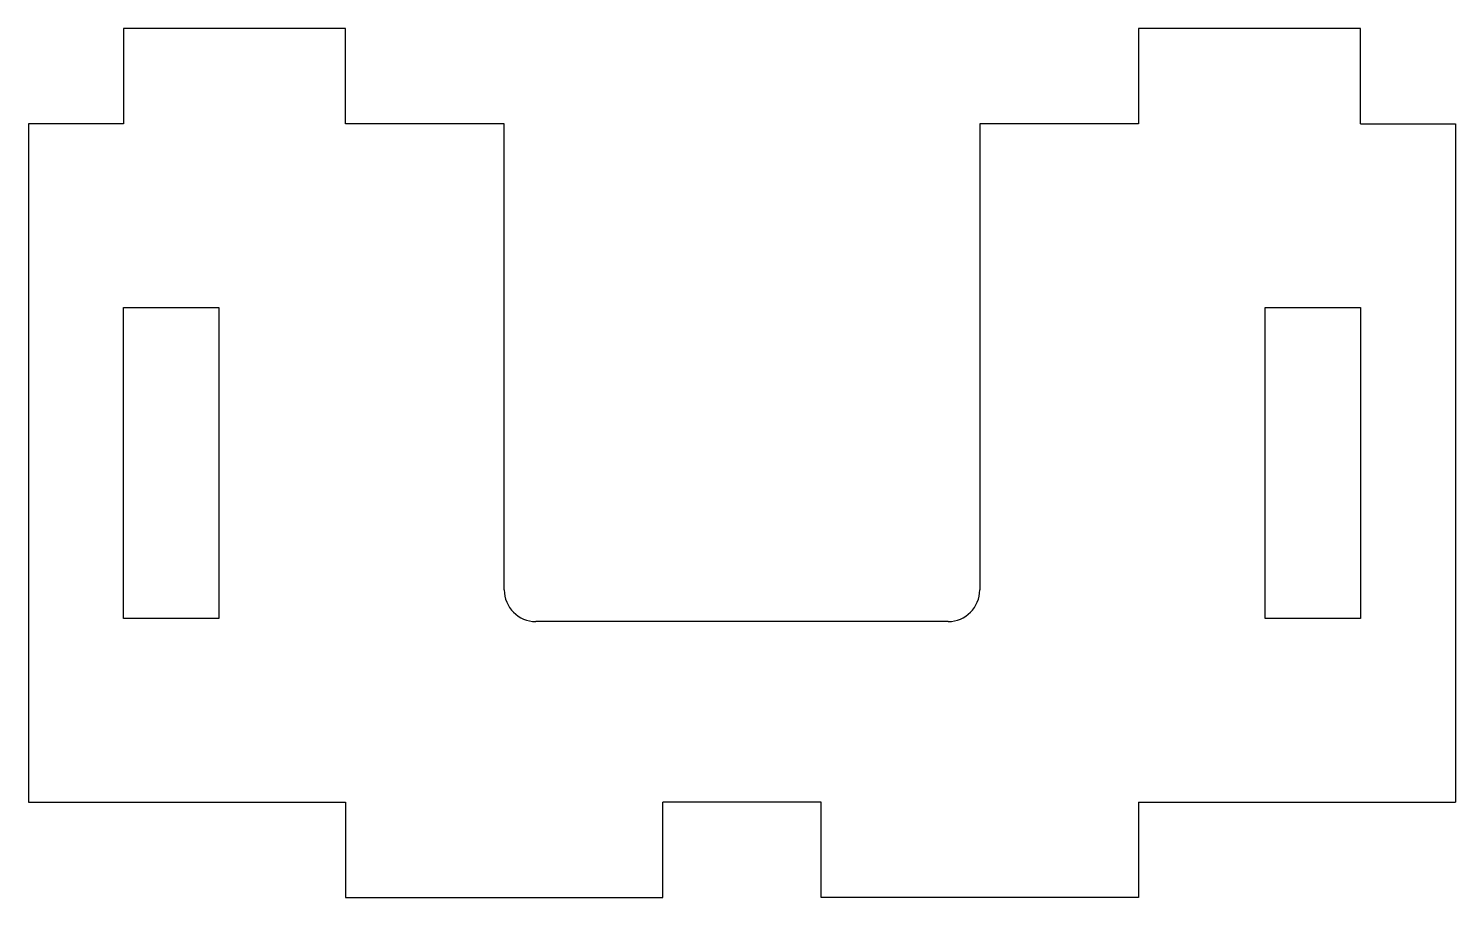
# Model space of a CAD drawing. Extents: x 0 to 45, y -3 to 24.4.
import ezdxf

# ---------------------------------------------------------------- set-up
doc = ezdxf.new("R2010")
doc.units = 0
doc.layers.get('0').update_dxf_attribs({"linetype": 'continuous'})

# ---------------------------------------------------------------- blocks, each defined once
blk = doc.blocks.new('FILLET001')
at = {"color": 0}
for p, q in [((10, 24.4), (3, 24.4)), ((3, 24.4), (3, 21.4)), ((10, 21.4), (10, 24.4)), ((35, 24.4), (35, 21.4)), ((42, 24.4), (35, 24.4)), ((42, 21.4), (42, 24.4)), ((3, 21.4), (0, 21.4)), ((0, 21.4), (0, 0)), ((15, 21.4), (10, 21.4)), ((15, 6.7), (15, 21.4)), ((30, 21.4), (30, 6.7)), ((35, 21.4), (30, 21.4)), ((42, 21.4), (45, 21.4)), ((45, 21.4), (45, 0)), ((3, 15.6), (6, 15.6)), ((3, 5.8), (3, 15.6)), ((6, 15.6), (6, 5.8)), ((39, 15.6), (42, 15.6)), ((39, 5.8), (39, 15.6)), ((42, 15.6), (42, 5.8)), ((6, 5.8), (3, 5.8)), ((29, 5.7), (16, 5.7)), ((42, 5.8), (39, 5.8)), ((0, 0), (10, 0)), ((10, 0), (10, -3)), ((25, 0), (20, 0)), ((20, -3), (20, 0)), ((25, -3), (25, 0)), ((35, 0), (45, 0)), ((35, 0), (35, -3)), ((10, -3), (20, -3)), ((35, -3), (25, -3))]:
    blk.add_line(p, q, dxfattribs=at)
for centre, start, end in [((16, 6.7), -180, -90), ((29, 6.7), -90, 0)]:
    blk.add_arc(centre, 1, start, end, dxfattribs=at)

msp = doc.modelspace()

# ---------------------------------------------------------------- block references
at = {"color": 0}
msp.add_blockref('FILLET001', (0, 0), dxfattribs=at)

doc.saveas('drawing.dxf')
